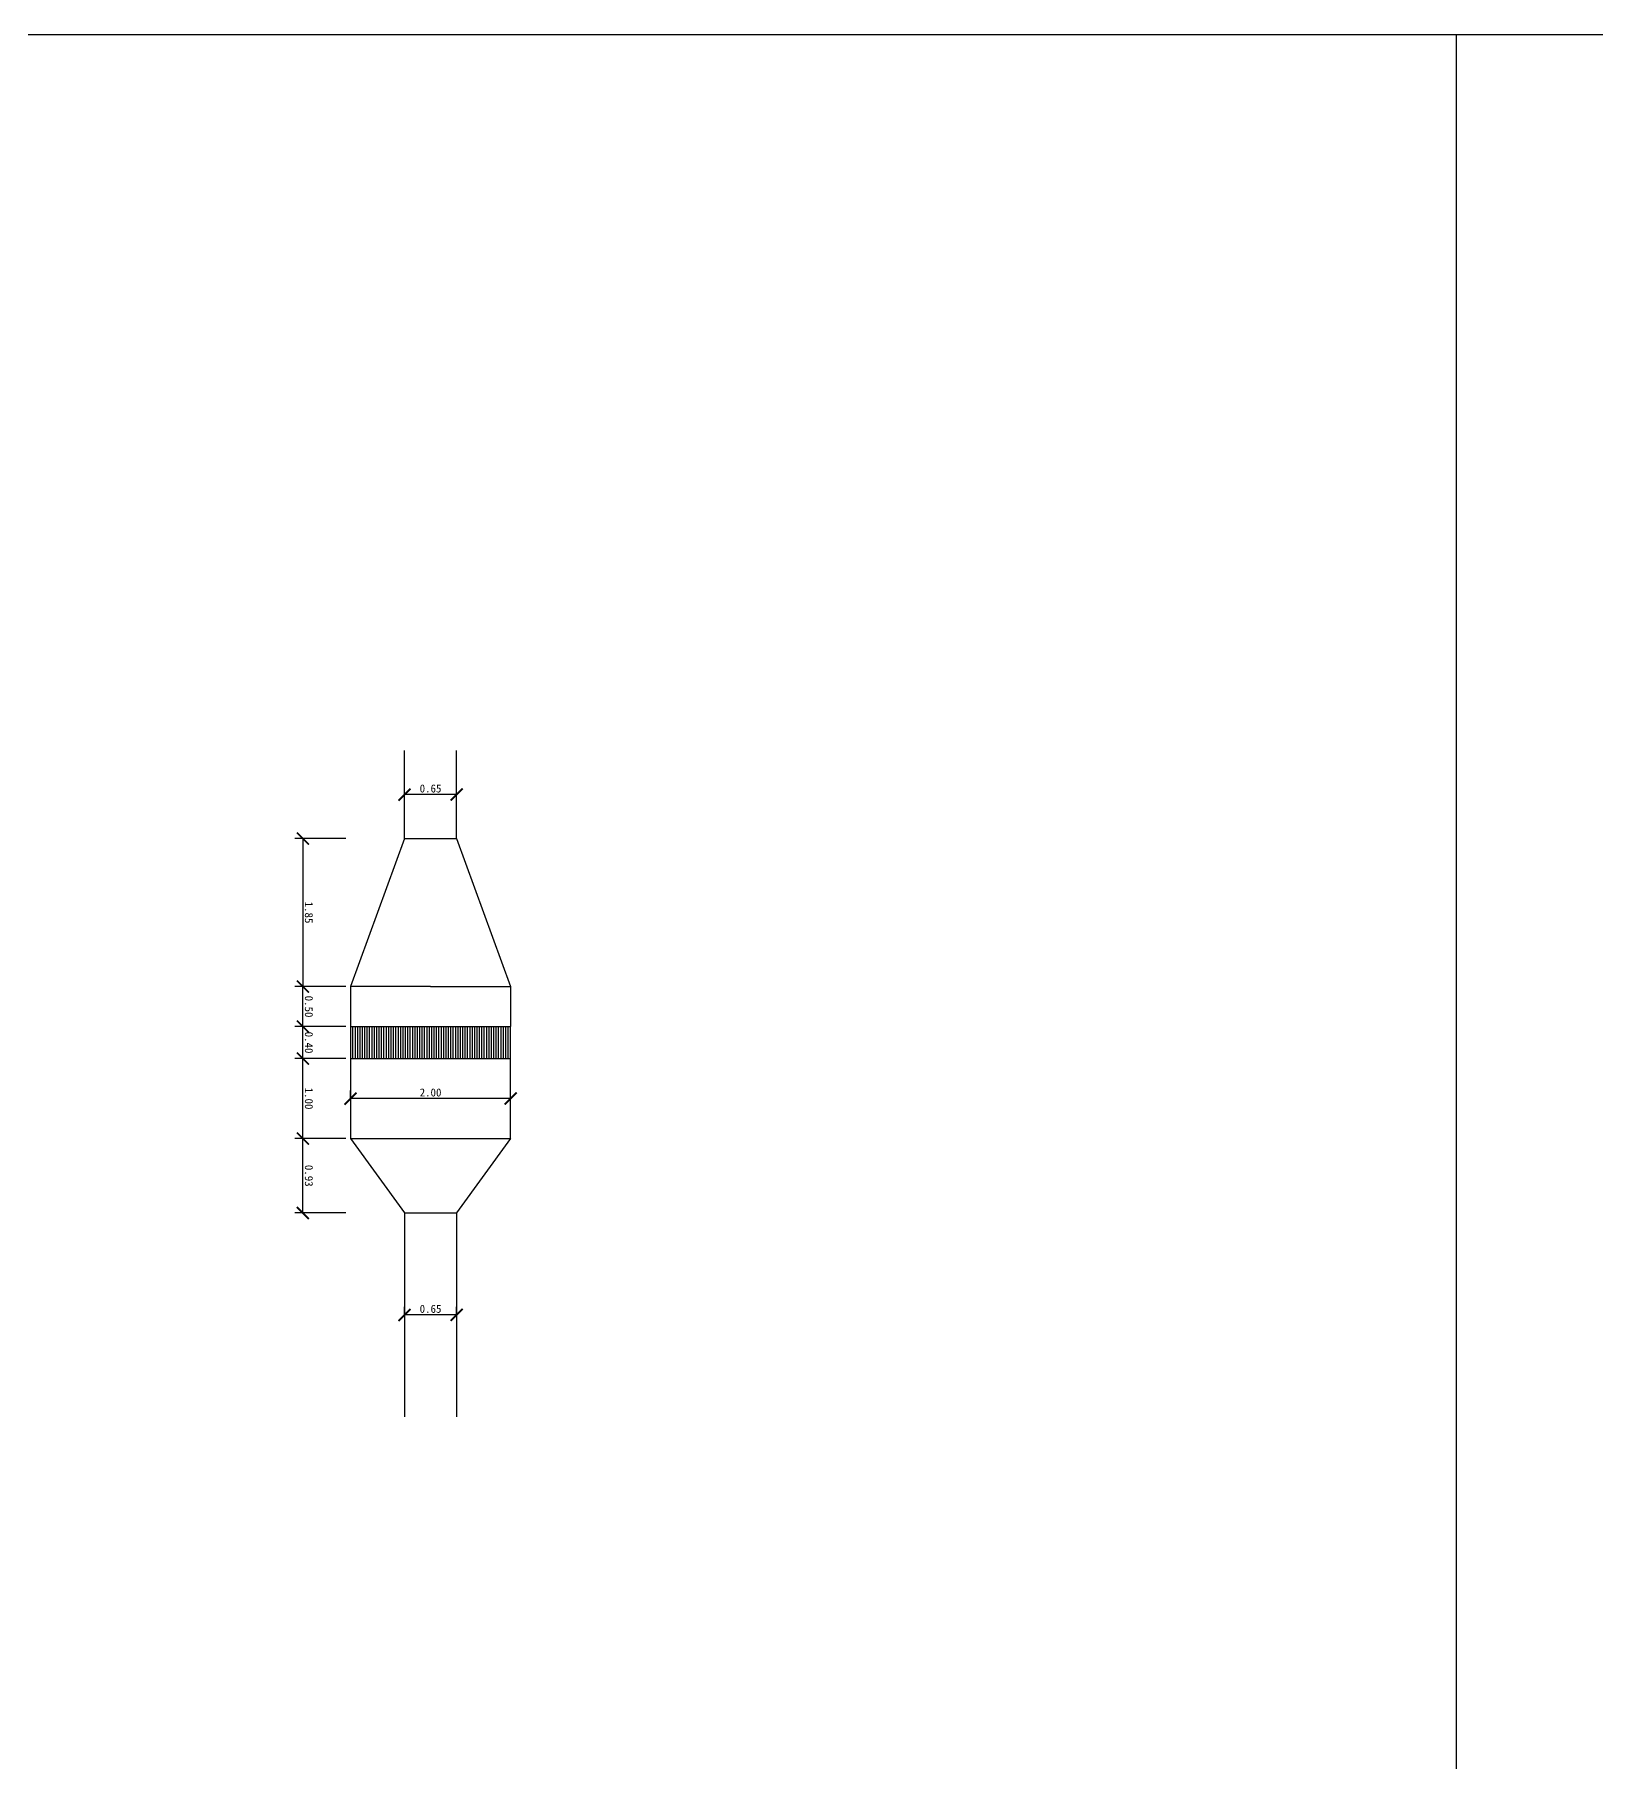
# Model space of a CAD drawing. Header units: inches. Extents: x -287940 to 417543, y -666909 to 91149.
# Drawn here: x -164346 to -144827, y -479964 to -458366 of the extents above; entities that cross this region are included whole.
import ezdxf

# ---------------------------------------------------------------- set-up
doc = ezdxf.new("R2010")
doc.units = ezdxf.units.IN
doc.header["$MEASUREMENT"] = 0
doc.dimstyles.get("Standard").update_dxf_attribs({"dimtxt": 0.18, "dimasz": 0.18, "dimexe": 0.18, "dimexo": 0.0625, "dimgap": 0.09, "dimtad": 0, "dimtih": 1, "dimtoh": 1, "dimdec": 4, "dimzin": 0, "dimdsep": 46, "dimtxsty": 'Standard', "dimcen": 0.09, "dimadec": 0, "dimazin": 0, "dimtfac": 1, "dimtdec": 4, "dimtofl": 0, "dimtmove": 0, "dimatfit": 3, "dimfxl": 1, "dimtolj": 1, "dimtzin": 0, "dimarcsym": 0})

# ---------------------------------------------------------------- blocks, each defined once
blk = doc.blocks.new('_ArchTick')
at = {"color": 0, "linetype": 'ByBlock', "const_width": 0.15}
blk.add_lwpolyline([(-0.5, -0.5), (0.5, 0.5)], dxfattribs=at)
blk = doc.blocks.new('*D73')
at = {"color": 0, "lineweight": -2, "ltscale": 5}
for p, q in [((-331352.078, -123404.868), (-331352.178, -123404.868)), ((-331352.078, -123404.868), (-331352.078, -123406.868)), ((-331352.078, -123406.868), (-331352.178, -123406.868))]:
    blk.add_line(p, q, dxfattribs=at)
at = {"layer": 'DEFPOINTS', "color": 0, "ltscale": 5}
for p in [(-331352.078, -123404.868), (-331352.078, -123406.868), (-331352.078, -123406.868)]:
    blk.add_point(p, dxfattribs=at)
at = {"color": 0, "lineweight": -2, "ltscale": 5, "xscale": 0.15, "yscale": 0.15, "zscale": 0.15}
for p, rotation in [((-331352.078, -123404.868), 90), ((-331352.078, -123406.868), 270)]:
    blk.add_blockref('_ArchTick', p, dxfattribs=dict(at, rotation=rotation))
at = {"color": 0, "ltscale": 5, "insert": (-331352.153, -123405.868), "char_height": 0.1, "attachment_point": 5, "rotation": 90}
blk.add_mtext('\\A1;2.00', dxfattribs=at)
blk = doc.blocks.new('*D74')
at = {"color": 0, "lineweight": -2, "ltscale": 5}
for p, q in [((-331355.878, -123405.543), (-331355.978, -123405.543)), ((-331355.878, -123405.543), (-331355.878, -123406.193)), ((-331355.878, -123406.193), (-331355.978, -123406.193))]:
    blk.add_line(p, q, dxfattribs=at)
at = {"layer": 'DEFPOINTS', "color": 0, "ltscale": 5}
for p in [(-331355.878, -123405.543), (-331355.878, -123406.193), (-331355.878, -123406.193)]:
    blk.add_point(p, dxfattribs=at)
at = {"color": 0, "lineweight": -2, "ltscale": 5, "xscale": 0.15, "yscale": 0.15, "zscale": 0.15}
for p, rotation in [((-331355.878, -123405.543), 90), ((-331355.878, -123406.193), 270)]:
    blk.add_blockref('_ArchTick', p, dxfattribs=dict(at, rotation=rotation))
at = {"color": 0, "ltscale": 5, "insert": (-331355.953, -123405.868), "char_height": 0.1, "attachment_point": 5, "rotation": 90}
blk.add_mtext('\\A1;0.65', dxfattribs=at)
blk = doc.blocks.new('*D75')
at = {"color": 0, "lineweight": -2, "ltscale": 5}
for p, q in [((-331349.374, -123405.543), (-331349.474, -123405.543)), ((-331349.374, -123405.543), (-331349.374, -123406.193)), ((-331349.374, -123406.193), (-331349.474, -123406.193))]:
    blk.add_line(p, q, dxfattribs=at)
at = {"layer": 'DEFPOINTS', "color": 0, "ltscale": 5}
for p in [(-331349.374, -123405.543), (-331349.374, -123406.193), (-331349.374, -123406.193)]:
    blk.add_point(p, dxfattribs=at)
at = {"color": 0, "lineweight": -2, "ltscale": 5, "xscale": 0.15, "yscale": 0.15, "zscale": 0.15}
for p, rotation in [((-331349.374, -123405.543), 90), ((-331349.374, -123406.193), 270)]:
    blk.add_blockref('_ArchTick', p, dxfattribs=dict(at, rotation=rotation))
at = {"color": 0, "ltscale": 5, "insert": (-331349.449, -123405.868), "char_height": 0.1, "attachment_point": 5, "rotation": 90}
blk.add_mtext('\\A1;0.65', dxfattribs=at)
blk = doc.blocks.new('gs')
at = {"ltscale": 5}
for p, q in [((-331355.328, -123405.543), (-331353.478, -123404.868)), ((-331353.478, -123405.868), (-331353.478, -123404.868)), ((-331353.478, -123404.868), (-331352.978, -123404.868)), ((-331352.978, -123406.868), (-331352.978, -123404.868)), ((-331352.578, -123404.868), (-331352.978, -123404.868)), ((-331352.578, -123404.897), (-331352.978, -123404.897)), ((-331352.578, -123404.927), (-331352.978, -123404.927)), ((-331352.578, -123404.957), (-331352.978, -123404.957)), ((-331352.578, -123404.987), (-331352.978, -123404.987)), ((-331352.578, -123406.868), (-331352.578, -123404.868)), ((-331351.578, -123404.868), (-331352.578, -123404.868)), ((-331351.578, -123406.868), (-331351.578, -123404.868)), ((-331351.578, -123404.868), (-331350.648, -123405.543)), ((-331352.578, -123405.017), (-331352.978, -123405.017)), ((-331352.578, -123405.047), (-331352.978, -123405.047)), ((-331352.578, -123405.076), (-331352.978, -123405.076)), ((-331352.578, -123405.106), (-331352.978, -123405.106)), ((-331352.578, -123405.136), (-331352.978, -123405.136)), ((-331352.578, -123405.166), (-331352.978, -123405.166)), ((-331352.578, -123405.196), (-331352.978, -123405.196)), ((-331352.578, -123405.226), (-331352.978, -123405.226)), ((-331352.578, -123405.256), (-331352.978, -123405.256)), ((-331352.578, -123405.285), (-331352.978, -123405.285)), ((-331352.578, -123405.315), (-331352.978, -123405.315)), ((-331352.578, -123405.345), (-331352.978, -123405.345)), ((-331352.578, -123405.375), (-331352.978, -123405.375)), ((-331352.578, -123405.405), (-331352.978, -123405.405)), ((-331355.328, -123405.543), (-331356.428, -123405.543)), ((-331355.328, -123406.193), (-331355.328, -123405.543)), ((-331352.578, -123405.435), (-331352.978, -123405.435)), ((-331352.578, -123405.465), (-331352.978, -123405.465)), ((-331352.578, -123405.494), (-331352.978, -123405.494)), ((-331352.578, -123405.524), (-331352.978, -123405.524)), ((-331352.578, -123405.554), (-331352.978, -123405.554)), ((-331352.578, -123405.584), (-331352.978, -123405.584)), ((-331352.578, -123405.614), (-331352.978, -123405.614)), ((-331352.578, -123405.644), (-331352.978, -123405.644)), ((-331350.648, -123406.193), (-331350.648, -123405.543)), ((-331350.648, -123405.543), (-331348.1, -123405.543)), ((-331352.578, -123405.673), (-331352.978, -123405.673)), ((-331352.578, -123405.703), (-331352.978, -123405.703)), ((-331352.578, -123405.733), (-331352.978, -123405.733)), ((-331352.578, -123405.763), (-331352.978, -123405.763)), ((-331352.578, -123405.793), (-331352.978, -123405.793)), ((-331352.578, -123405.823), (-331352.978, -123405.823)), ((-331352.578, -123405.853), (-331352.978, -123405.853)), ((-331353.478, -123405.868), (-331353.478, -123406.868)), ((-331352.578, -123405.882), (-331352.978, -123405.882)), ((-331352.578, -123405.912), (-331352.978, -123405.912)), ((-331352.578, -123405.942), (-331352.978, -123405.942)), ((-331352.578, -123405.972), (-331352.978, -123405.972)), ((-331352.578, -123406.002), (-331352.978, -123406.002)), ((-331352.578, -123406.032), (-331352.978, -123406.032)), ((-331352.578, -123406.062), (-331352.978, -123406.062)), ((-331355.328, -123406.193), (-331356.428, -123406.193)), ((-331355.328, -123406.193), (-331353.478, -123406.868)), ((-331352.578, -123406.091), (-331352.978, -123406.091)), ((-331352.578, -123406.121), (-331352.978, -123406.121)), ((-331352.578, -123406.151), (-331352.978, -123406.151)), ((-331352.578, -123406.181), (-331352.978, -123406.181)), ((-331352.578, -123406.211), (-331352.978, -123406.211)), ((-331352.578, -123406.241), (-331352.978, -123406.241)), ((-331352.578, -123406.27), (-331352.978, -123406.27)), ((-331351.578, -123406.868), (-331350.648, -123406.193)), ((-331350.648, -123406.193), (-331348.1, -123406.193)), ((-331352.578, -123406.3), (-331352.978, -123406.3)), ((-331352.578, -123406.33), (-331352.978, -123406.33)), ((-331352.578, -123406.36), (-331352.978, -123406.36)), ((-331352.578, -123406.39), (-331352.978, -123406.39)), ((-331352.578, -123406.42), (-331352.978, -123406.42)), ((-331352.578, -123406.45), (-331352.978, -123406.45)), ((-331352.578, -123406.479), (-331352.978, -123406.479)), ((-331352.578, -123406.509), (-331352.978, -123406.509)), ((-331352.578, -123406.539), (-331352.978, -123406.539)), ((-331352.578, -123406.569), (-331352.978, -123406.569)), ((-331352.578, -123406.599), (-331352.978, -123406.599)), ((-331352.578, -123406.629), (-331352.978, -123406.629)), ((-331352.578, -123406.659), (-331352.978, -123406.659)), ((-331352.578, -123406.688), (-331352.978, -123406.688)), ((-331352.578, -123406.718), (-331352.978, -123406.718)), ((-331353.478, -123406.868), (-331352.978, -123406.868)), ((-331352.578, -123406.748), (-331352.978, -123406.748)), ((-331352.578, -123406.778), (-331352.978, -123406.778)), ((-331352.578, -123406.808), (-331352.978, -123406.808)), ((-331352.578, -123406.838), (-331352.978, -123406.838)), ((-331352.978, -123406.868), (-331352.578, -123406.868)), ((-331352.578, -123406.868), (-331351.578, -123406.868))]:
    blk.add_line(p, q, dxfattribs=at)
at = {"color": 7, "ltscale": 5}
for p, q in [((-331355.328, -123406.928), (-331355.328, -123407.564)), ((-331353.478, -123406.928), (-331353.478, -123407.564)), ((-331353.478, -123406.928), (-331353.478, -123407.564)), ((-331352.978, -123406.928), (-331352.978, -123407.564)), ((-331352.978, -123406.928), (-331352.978, -123407.564)), ((-331352.578, -123406.928), (-331352.578, -123407.564)), ((-331352.578, -123406.928), (-331352.578, -123407.564)), ((-331351.578, -123406.928), (-331351.578, -123407.564)), ((-331351.578, -123406.928), (-331351.578, -123407.564)), ((-331350.648, -123406.928), (-331350.648, -123407.564)), ((-331355.328, -123407.464), (-331353.478, -123407.464)), ((-331352.978, -123407.464), (-331353.478, -123407.464)), ((-331352.578, -123407.464), (-331352.978, -123407.464)), ((-331351.578, -123407.464), (-331352.578, -123407.464)), ((-331350.648, -123407.464), (-331351.578, -123407.464))]:
    blk.add_line(p, q, dxfattribs=at)
at = {"color": 7, "ltscale": 5, "xscale": 0.15, "yscale": 0.15, "zscale": 0.15, "rotation": 180}
for p in [(-331355.328, -123407.464), (-331353.478, -123407.464), (-331352.978, -123407.464), (-331352.578, -123407.464), (-331351.578, -123407.464)]:
    blk.add_blockref('_ArchTick', p, dxfattribs=at)
at = {"color": 7, "ltscale": 5, "xscale": 0.15, "yscale": 0.15, "zscale": 0.15}
for p in [(-331353.478, -123407.464), (-331352.978, -123407.464), (-331352.578, -123407.464), (-331351.578, -123407.464), (-331350.648, -123407.464)]:
    blk.add_blockref('_ArchTick', p, dxfattribs=at)
at = {"color": 7, "ltscale": 5, "char_height": 0.1, "attachment_point": 5}
for s, insert in [('\\A1;1.85', (-331354.403, -123407.389)), ('\\A1;0.50', (-331353.228, -123407.389)), ('\\A1;0.40', (-331352.778, -123407.389)), ('\\A1;1.00', (-331352.078, -123407.389)), ('\\A1;0.93', (-331351.113, -123407.389))]:
    blk.add_mtext(s, dxfattribs=dict(at, insert=insert))
at = {"color": 7, "ltscale": 5}
for base, p1, p2, picture, middle in [((-331352.078, -123406.868), (-331352.078, -123404.868), (-331352.078, -123406.868), '*D73', (-331352.153, -123405.868)), ((-331355.878, -123406.193), (-331355.878, -123405.543), (-331355.878, -123406.193), '*D74', (-331355.953, -123405.868)), ((-331349.374, -123406.193), (-331349.374, -123405.543), (-331349.374, -123406.193), '*D75', (-331349.449, -123405.868))]:
    dim = blk.add_linear_dim(base=base, p1=p1, p2=p2, angle=90, dimstyle='Standard', override={"dimscale": 0.05, "dimtxt": 2, "dimasz": 3, "dimexe": 2, "dimexo": 0, "dimgap": 0.5, "dimtad": 1, "dimtih": 0, "dimdec": 2, "dimblk": 'ArchTick', "dimcen": 1, "dimtdec": 2, "dimtix": 1, "dimtmove": 2, "dimatfit": 0, "dimldrblk": 'ArchTick'}, dxfattribs=at)
    dim.commit()
    dim.dimension.update_dxf_attribs({"geometry": picture, "text_midpoint": middle})

msp = doc.modelspace()

# ---------------------------------------------------------------- linework, layer by layer
at = {"ltscale": 5}
for points in [[(-173381.673, -458365.738), (-146581.7, -458365.738), (-146581.7, -483298.257), (-173381.673, -483298.257)], [(-173381.673, -458365.738), (-136581.7, -458365.738), (-136581.7, -620932.738), (-173381.673, -620932.738)]]:
    msp.add_lwpolyline(points, close=True, dxfattribs=at)

# ---------------------------------------------------------------- block references
at = {"xscale": 1000, "yscale": 1000, "zscale": 1000, "rotation": 270}
msp.add_blockref('gs', (123246470.624, -331823743.521), dxfattribs=at)

doc.saveas('drawing.dxf')
